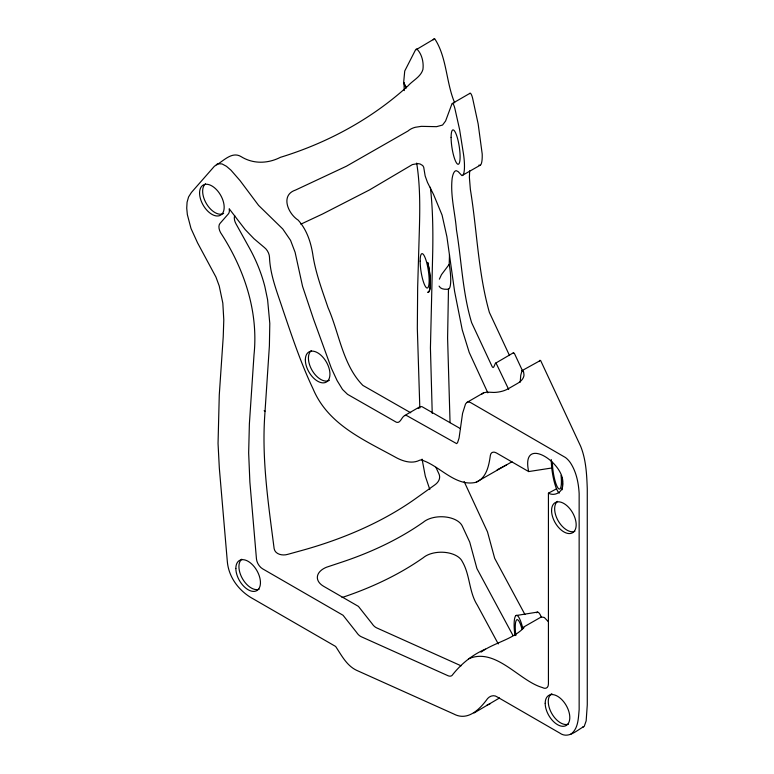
<?xml version="1.0" encoding="UTF-8"?>
<svg xmlns="http://www.w3.org/2000/svg" width="774" height="774" viewBox="0 0 774 774"><rect width="100%" height="100%" fill="white"/><g stroke="black" fill="none" stroke-linecap="round" stroke-linejoin="round"><path stroke-width="1.16" d="M406.156 88.101L403.641 82.673L404.734 71.005L415.367 50.175L434.669 38.7C446.927 57.15 445.998 82.45 454.677 102.826M448.475 288.992L447.595 338.015L450.052 422.681M439.081 286.119C440.774 289.515 445.273 289.457 448.523 289.137A21.74 4.596 81.2 0 0 449.201 264.379L449.481 254.82M562.224 477.539A21.74 4.596 81.2 0 1 562.475 481.467L562.475 486.314A21.74 4.596 81.2 0 1 562.118 489.797M435.907 467.312L438.877 473.727A21.74 12.558 0 0 1 434.794 484.921L415.628 498.591A329.569 190.278 0 0 1 301.754 550.488L288.47 554.155A21.74 12.558 0 0 1 287.502 554.407C282.636 555.877 275.234 554.484 274.141 548.689C268.462 504.348 261.641 459.766 264.795 414.932L269.391 345.901L269.797 323.445L267.601 299.741L264.901 286.757A100.881 58.244 60 0 0 249.141 247.535L235.973 223.792A8.698 5.021 60 0 1 234.706 215.646M469.663 170.841L469.392 177.41L470.369 189.437C477.065 230.265 478.061 272.487 489.381 312.425L509.524 355.556M520.205 382.201L520.738 375.371L522.005 370.659L540.562 360.394L580.655 446.288C586.063 459.708 586.75 474.52 587.273 488.82L587.273 704.94L586.16 720.884L584.215 726.38C576.804 730.25 568.28 739.334 559.641 732.997L497.305 697.006C494.218 694.626 490.039 695.758 487.61 698.535C479.967 709.119 467.835 721.571 453.738 713.976L356.514 670.284C346.588 665.534 341.479 655.21 335.645 646.464L253.185 598.853C239.282 591.336 228.62 577.452 227.314 561.431L219.323 468.047L218.045 443.454L219.274 394.943L223.231 336.835L223.792 319.846L222.815 303.079L219.226 285.954L215.946 277.053L197.564 242.862L191.004 228.485L187.356 214.63L186.727 208.158L187.076 202.208L188.575 196.935L191.401 192.474L214.514 166.12C222.544 162.163 231.59 150.62 241.227 156.706C253.311 164.165 267.891 163.72 280.42 157.325C327.431 142.919 371.481 119.099 407.937 85.962C412.774 80.419 420.679 77.013 422.914 69.515C423.871 62.539 421.927 53.89 416.809 48.956L416.073 49.207M562.524 484.795C566.839 464.187 520.389 433.208 528.661 471.569L551.756 467.999M439.371 279.182L441.48 274.644L449.201 264.379M539.255 361.371L539.855 360.316M433.169 39.88L433.895 38.932M418.26 408.527L420.011 406.679L421.936 406.631L460.462 428.651M522.005 370.659L522.837 370.669L523.601 371.946L524.008 375.061A21.74 12.558 0 0 1 517.671 383.324L508.208 388.78A21.74 12.558 0 0 1 493.87 392.447L487.175 392.108L483.566 392.815L466.954 402.412L465.542 403.931L462.571 413.364L459.059 438.113L457.54 442.709L456.592 443.608L406.563 415.503C401.88 414.206 401.203 423.988 396.385 422.246L347.526 394.324L342.505 389.438L337.106 380.585L331.388 368.269L313.567 319.256L302.547 286.332L295.107 252.305L290.55 240.337L282.762 228.978L258.584 205.391L240.046 180.603L230.962 170.174L226.424 166.275L222.07 163.943L218.075 163.749L216.236 164.591M481.873 394.13L483.566 392.815M513.288 352.915L514.333 353.283L522.914 371.646M481.022 652.134C494.383 642.517 512.34 639.74 523.988 627.656L522.605 627.646A21.74 4.596 81.2 0 0 515.755 615.746A21.74 4.596 81.2 0 0 514.933 635.589M485.462 649.086C472.034 654.968 460.936 664.015 452.026 675.46A8.698 5.021 60 0 1 447.923 675.683L361.255 636.731A8.698 5.021 60 0 1 356.63 632.445L343.056 615.272L262.57 568.803A8.698 5.021 60 0 1 256.455 558.905L249.876 482.018L248.657 452.877L249.383 423.823L254.017 354.773C258.564 311.254 244.149 268.772 220.6 232.674A8.698 5.021 60 0 1 219.971 223.473L228.34 213.934A8.698 5.021 60 0 0 229.21 208.787L245.174 229.568L253.978 238.721L264.176 247.322A8.698 5.021 60 0 1 269.487 257.258C270.213 275.496 277.305 292.514 282.878 309.648C291.933 336.313 300.863 363.18 312.967 388.645C328.099 424.936 364.225 439.932 396.617 457.85C403.535 461.459 412.116 463.994 419.537 460.288A8.698 5.021 60 0 1 423.717 460.782C440.716 467.07 456.167 486.923 475.991 482.318L511.991 461.759M513.549 352.692L495.457 363.267C494.663 364.09 493.793 369.362 492.274 366.886L471.627 322.661C462.552 292.669 461.585 260.77 456.476 229.994C455.16 212.84 450.187 195.677 452.151 178.397A43.673 9.23 81.2 0 1 456.341 170.706L458.227 171.673L461.846 175.572A21.759 4.596 81.2 0 0 463.481 153.978L459.592 129.5L454.822 108.273A8.698 1.838 81.2 0 0 451.948 103.861L445.582 121.034L442.554 125.04L436.555 126.675L421.366 126.346L415.212 127.304A21.227 14.667 12.5 0 0 407.995 131.009L346.442 166.207L295.504 190.075C280.072 195.154 288.151 213.779 298.164 220.126C306.601 229.501 310.674 241.633 312.715 253.882C315.395 272.458 322.081 289.989 328.041 307.675C339.264 333.139 342.727 365.009 362.909 385.433L410.723 412.774M499.501 697.974L474.027 713.009M570.351 734.497C578.42 729.214 578.323 718.146 579.146 709.632L579.146 493.512C578.536 482.86 576.359 471.917 570.457 462.852A15.693 9.065 60 0 0 565.465 457.521L470.573 402.557L468.618 401.929L466.954 402.412M475.991 482.318C486.556 477.993 488.926 465.58 490.339 455.499A8.698 5.021 60 0 1 496.424 452.954L528.661 471.569M403.641 82.673L405.973 86.833M452.345 103.484L470.099 93.228M480.151 165.249L462.997 175.021M404.705 415.532L420.011 406.679M522.605 627.646L541.258 616.975L544.306 617.478L548.379 621.716M506.602 464.864L497.189 469.808M468.473 658.877C495.37 646.851 519.112 680.859 542.284 687.506A8.698 5.021 60 0 0 548.427 683.955L548.427 493.173L556.545 488.81M300.854 224.16L322.497 214.03L369.43 189.969L412.387 164.581L417.67 163.595L420.069 163.982L422.73 165.559L423.707 167.194L425.149 175.911L427.451 182.354L433.575 194.545L442.07 215.075L446.898 236.747L454.59 291.324L462.242 329.859L469.228 352.47L487.833 392.844M486.962 705.143L490.136 703.76M515.968 615.562L537.533 612.099M582.832 726.902L583.557 726.863M548.427 493.173C555.355 496.976 564.169 491.103 562.524 483.179M495.96 362.88L508.692 389.457M461.101 665.814L376.628 627.859A8.698 5.021 60 0 1 372.004 623.573L358.43 606.39L323.706 586.344A21.74 12.558 0 0 1 326.405 567.265L342.011 562.069A296.365 171.102 0 0 0 420.292 524.298L423.175 522.334A21.74 12.558 0 0 1 444.798 516.906A21.74 12.558 0 0 1 462.272 526.049L469.741 542.129L476.919 568.561L512.92 635.377M524.946 614.527L494.673 558.315L487.494 531.873L464.139 481.554M498.262 643.929L477.364 605.22C468.831 591.907 470.224 575.034 462.272 561.518A21.74 12.558 0 0 0 444.798 552.375A21.74 12.558 0 0 0 423.175 557.802L420.292 559.766A296.365 171.102 0 0 1 342.011 597.538M429.802 489.516L425.294 476.107L422.062 459.127M416.683 163.091C420.263 185.537 420.001 208.38 419.324 231.029L417.66 287.502L417.331 328.399L419.827 408.053M430.373 187.26C432.782 208.612 433.101 230.139 432.724 251.598L430.431 347.932L432.231 413.413M403.931 82.499L404.28 90.606M259.126 589.207A17.396 10.043 60 0 1 242.523 578.788A17.396 10.043 60 0 1 241.798 559.196M329.424 380.286A17.396 10.043 60 0 1 312.415 370.901A17.396 10.043 60 0 1 311.303 350.651M568.474 724.116A17.396 10.043 60 0 1 551.504 713.028A17.396 10.043 60 0 1 551.872 693.601M223.647 213.421A17.396 10.043 60 0 1 206.639 204.026A17.396 10.043 60 0 1 205.526 183.777M574.85 531.361A17.396 10.043 60 0 1 558.248 520.941A17.396 10.043 60 0 1 557.522 501.349M469.702 93.615A8.698 1.838 81.2 0 1 472.575 98.017L478.148 123.859L482.202 153.997A21.953 4.644 81.2 0 1 478.942 165.075M515.861 635.551A17.396 3.676 81.2 0 1 516.577 619.945A17.396 3.676 81.2 0 1 522.015 629.397M561.063 475.4A17.396 3.676 81.2 0 1 557.783 487.697A17.396 3.676 81.2 0 1 552.404 462.175M559.273 493.086A21.74 4.596 81.2 0 1 551.272 459.572M265.027 411.168A21.74 12.558 0 0 1 264.137 410.713M536.556 612.747A21.74 4.596 81.2 0 1 541.258 616.975M428.873 291.798L427.674 292.32A21.74 4.596 81.2 0 0 427.674 262.386L428.873 267.543A21.74 4.663 81.1 0 1 428.873 291.798M235.847 568.445A17.396 10.043 60 0 0 254.298 591.394A17.396 10.043 60 0 0 254.298 566.791A17.396 10.043 60 0 0 235.847 568.445M305.343 359.9A17.396 10.043 60 0 0 323.793 382.849A17.396 10.043 60 0 0 323.793 358.246A17.396 10.043 60 0 0 305.343 359.9M545.196 703.343A17.396 10.043 60 0 0 563.646 726.293A17.396 10.043 60 0 0 563.646 701.689A17.396 10.043 60 0 0 545.196 703.343M199.576 193.026A17.396 10.043 60 0 0 218.026 215.975A17.396 10.043 60 0 0 218.026 191.381A17.396 10.043 60 0 0 199.576 193.026M551.572 510.588A17.396 10.043 60 0 0 570.022 533.547A17.396 10.043 60 0 0 570.022 508.944A17.396 10.043 60 0 0 551.572 510.588M420.147 261.128A17.396 3.676 81.2 0 0 426.9 287.986A17.396 3.676 81.2 0 0 426.9 263.383A17.396 3.676 81.2 0 0 420.147 261.128M451.097 137.385A17.396 3.676 81.2 0 0 457.85 164.233A17.396 3.676 81.2 0 0 457.85 139.63A17.396 3.676 81.2 0 0 451.097 137.385"/></g></svg>
